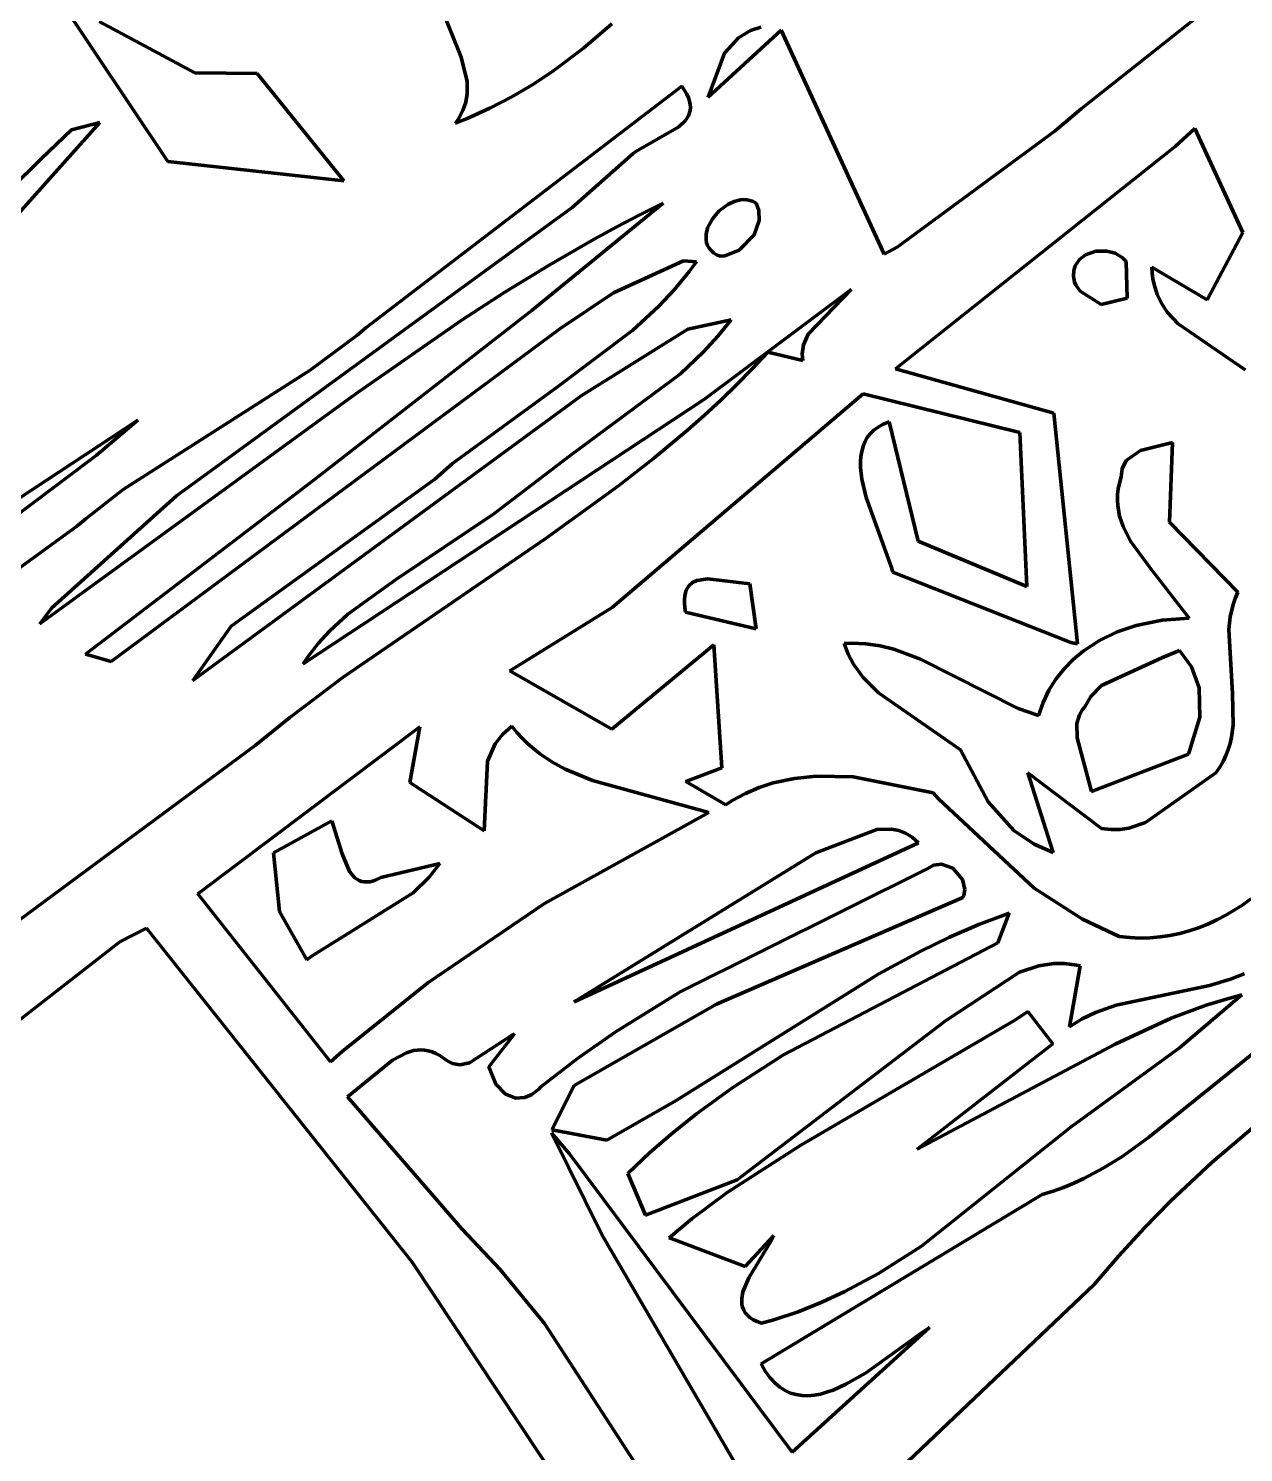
# Model space of a CAD drawing. Header units: millimetres. Extents: x 0 to 14.2, y 0 to 19.5.
# Drawn here: x 4.6 to 5.494, y 16.033 to 17.08 of the extents above; entities that cross this region are included whole.
import ezdxf

# ---------------------------------------------------------------- set-up
doc = ezdxf.new("R2010")
doc.units = ezdxf.units.MM
doc.layers.add('color#010101ff', color=7, linetype='CONTINUOUS', lineweight=100)
doc.layers.add('color#fdfdfdff', color=7, linetype='CONTINUOUS', lineweight=100)

msp = doc.modelspace()

# ---------------------------------------------------------------- linework, layer by layer
at = {"layer": 'color#010101ff'}
for p, q in [((4.5211, 17.254), (4.7027, 16.9823)), ((5.3745, 17.021), (5.6413, 17.2326)), ((4.9027, 17.0979), (4.9184, 17.059)), ((4.7225, 17.0473), (4.6521, 17.0852)), ((5.0084, 17.0656), (5.0292, 17.0834)), ((5.1001, 17.0294), (5.1537, 17.0789)), ((5.1311, 17.0785), (5.1224, 17.0732)), ((5.1387, 17.0811), (5.1311, 17.0785)), ((5.1537, 17.0789), (5.2296, 16.9141)), ((5.1224, 17.0732), (5.1121, 17.0618)), ((4.9184, 17.059), (4.9229, 17.041)), ((4.9866, 17.0492), (5.0084, 17.0656)), ((5.1121, 17.0618), (5.1001, 17.0294)), ((4.7685, 17.0469), (4.7225, 17.0473)), ((4.8322, 16.968), (4.7685, 17.0469)), ((4.9715, 17.0391), (4.9866, 17.0492)), ((5.0807, 17.0375), (4.8484, 16.86)), ((4.9229, 17.041), (4.9229, 17.0319)), ((4.9558, 17.0298), (4.9715, 17.0391)), ((5.0827, 17.0345), (5.0807, 17.0375)), ((5.0844, 17.0317), (5.0827, 17.0345)), ((4.9218, 17.0259), (4.9197, 17.0197)), ((4.9229, 17.0319), (4.9218, 17.0259)), ((4.9396, 17.0214), (4.9558, 17.0298)), ((5.0856, 17.0291), (5.0844, 17.0317)), ((5.0864, 17.0265), (5.0856, 17.0291)), ((5.0869, 17.0242), (5.0864, 17.0265)), ((5.0871, 17.0219), (5.0869, 17.0242)), ((4.9142, 17.0105), (4.9228, 17.0139)), ((4.9164, 17.0136), (4.9142, 17.0105)), ((4.9197, 17.0197), (4.9164, 17.0136)), ((4.9228, 17.0139), (4.9396, 17.0214)), ((5.0835, 17.0123), (5.0857, 17.0159)), ((5.0857, 17.0159), (5.0869, 17.0198)), ((5.0869, 17.0198), (5.0871, 17.0219)), ((5.3552, 17.0048), (5.3745, 17.021)), ((4.5569, 16.9038), (4.6526, 17.0109)), ((4.6319, 17.0054), (4.6096, 16.9841)), ((4.6526, 17.0109), (4.6319, 17.0054)), ((5.0468, 16.9896), (5.0786, 17.0077)), ((5.0786, 17.0077), (5.0835, 17.0123)), ((5.239, 16.9193), (5.3552, 17.0048)), ((5.4579, 17.0064), (5.4435, 16.9932)), ((5.4933, 16.9301), (5.4579, 17.0064)), ((5.4435, 16.9932), (5.2378, 16.8297)), ((4.6096, 16.9841), (4.5877, 16.9626)), ((4.7027, 16.9823), (4.8322, 16.968)), ((5, 16.9483), (5.0449, 16.9882)), ((5.0449, 16.9882), (5.0468, 16.9896)), ((4.9706, 16.8729), (5.067, 16.9517)), ((5.067, 16.9517), (5.0499, 16.9431)), ((5.1145, 16.9507), (5.1082, 16.946)), ((5.1191, 16.9529), (5.1145, 16.9507)), ((5.1238, 16.954), (5.1191, 16.9529)), ((5.1261, 16.9542), (5.1238, 16.954)), ((5.1285, 16.954), (5.1261, 16.9542)), ((5.1308, 16.9535), (5.1285, 16.954)), ((5.1331, 16.9527), (5.1308, 16.9535)), ((5.1353, 16.9515), (5.1331, 16.9527)), ((5.1374, 16.9462), (5.1353, 16.9515)), ((4.709, 16.7364), (5, 16.9483)), ((5.0499, 16.9431), (5.033, 16.9343)), ((5.1032, 16.9401), (5.0997, 16.9334)), ((5.1082, 16.946), (5.1032, 16.9401)), ((5.1377, 16.9389), (5.1374, 16.9462)), ((5.033, 16.9343), (5.0162, 16.9251)), ((5.0997, 16.9334), (5.0985, 16.9289)), ((5.1338, 16.9283), (5.1377, 16.9389)), ((5.4672, 16.8806), (5.4933, 16.9301)), ((5.0162, 16.9251), (4.9831, 16.9061)), ((5.0985, 16.9289), (5.0985, 16.9245)), ((5.0985, 16.9245), (5.0989, 16.9224)), ((5.0989, 16.9224), (5.0996, 16.9204)), ((5.0996, 16.9204), (5.1007, 16.9185)), ((5.1229, 16.9171), (5.1338, 16.9283)), ((5.2296, 16.9141), (5.239, 16.9193)), ((5.082, 16.9091), (5.0304, 16.8856)), ((5.0916, 16.9085), (5.082, 16.9091)), ((5.1007, 16.9185), (5.1022, 16.9167)), ((5.1022, 16.9167), (5.104, 16.9151)), ((5.104, 16.9151), (5.1062, 16.9137)), ((5.1062, 16.9137), (5.1088, 16.9125)), ((5.1088, 16.9125), (5.1124, 16.9128)), ((5.1124, 16.9128), (5.1229, 16.9171)), ((5.37, 16.9056), (5.3731, 16.9101)), ((5.3731, 16.9101), (5.3777, 16.9135)), ((5.3777, 16.9135), (5.3852, 16.9162)), ((5.3852, 16.9162), (5.3934, 16.9164)), ((5.3934, 16.9164), (5.3993, 16.9149)), ((5.3993, 16.9149), (5.4046, 16.9117)), ((5.4046, 16.9117), (5.4075, 16.9087)), ((5.4075, 16.9087), (5.4082, 16.8818)), ((4.9831, 16.9061), (4.9505, 16.8861)), ((5.0754, 16.8882), (5.0864, 16.9015)), ((5.0864, 16.9015), (5.0916, 16.9085)), ((5.3687, 16.898), (5.3689, 16.902)), ((5.3689, 16.902), (5.37, 16.9056)), ((5.4267, 16.9001), (5.4264, 16.9045)), ((5.4264, 16.9045), (5.4672, 16.8806)), ((5.4272, 16.8959), (5.4267, 16.9001)), ((5.0636, 16.8757), (5.0754, 16.8882)), ((5.2053, 16.888), (5.0975, 16.8074)), ((5.1736, 16.8552), (5.2053, 16.888)), ((5.3696, 16.8936), (5.3687, 16.898)), ((5.3705, 16.8913), (5.3696, 16.8936)), ((5.3737, 16.887), (5.3705, 16.8913)), ((5.428, 16.8919), (5.4272, 16.8959)), ((5.4304, 16.8844), (5.428, 16.8919)), ((4.9505, 16.8861), (4.9185, 16.8654)), ((5.0304, 16.8856), (4.991, 16.8592)), ((5.3892, 16.8772), (5.3737, 16.887)), ((5.4082, 16.8818), (5.3892, 16.8772)), ((5.4338, 16.8775), (5.4304, 16.8844)), ((5.438, 16.8713), (5.4338, 16.8775)), ((4.8094, 16.7474), (4.9706, 16.8729)), ((5.0446, 16.8582), (5.0636, 16.8757)), ((5.4457, 16.8628), (5.438, 16.8713)), ((4.991, 16.8592), (4.6611, 16.6145)), ((4.9185, 16.8654), (4.8401, 16.811)), ((4.8484, 16.86), (4.8418, 16.8544)), ((4.9892, 16.8166), (5.0446, 16.8582)), ((5.0851, 16.859), (5.0067, 16.81)), ((5.1169, 16.8659), (5.0851, 16.859)), ((5.1071, 16.8537), (5.1169, 16.8659)), ((5.495, 16.8291), (5.4457, 16.8628)), ((4.8418, 16.8544), (4.8074, 16.8287)), ((5.0966, 16.8422), (5.1071, 16.8537)), ((5.1692, 16.8407), (5.1701, 16.8474)), ((5.1701, 16.8474), (5.1736, 16.8552)), ((5.0798, 16.8261), (5.0966, 16.8422)), ((5.1327, 16.83), (5.1439, 16.8421)), ((5.1439, 16.8421), (5.1696, 16.8358)), ((5.1696, 16.8358), (5.1692, 16.8407)), ((4.8074, 16.8287), (4.6698, 16.7411)), ((4.9984, 16.7657), (5.0798, 16.8261)), ((5.1211, 16.8183), (5.1327, 16.83)), ((5.2378, 16.8297), (5.3544, 16.7971)), ((4.912, 16.7601), (4.9892, 16.8166)), ((5.1093, 16.8068), (5.1211, 16.8183)), ((4.8401, 16.811), (4.6086, 16.6423)), ((5.0067, 16.81), (4.7211, 16.6006)), ((5.0975, 16.8074), (4.8023, 16.613)), ((5.2141, 16.8113), (5.0296, 16.6543)), ((5.0973, 16.7957), (5.1093, 16.8068)), ((5.3292, 16.783), (5.2141, 16.8113)), ((5.085, 16.7848), (5.0973, 16.7957)), ((5.3544, 16.7971), (5.3716, 16.6276)), ((4.6805, 16.792), (4.4933, 16.6687)), ((4.65, 16.7661), (4.6805, 16.792)), ((5.0599, 16.7638), (5.085, 16.7848)), ((5.2193, 16.782), (5.222, 16.7847)), ((5.222, 16.7847), (5.2252, 16.787)), ((5.2252, 16.787), (5.2289, 16.789)), ((5.2289, 16.789), (5.2331, 16.7907)), ((5.2331, 16.7907), (5.2545, 16.7032)), ((5.213, 16.7691), (5.214, 16.7727)), ((5.214, 16.7727), (5.2153, 16.776)), ((5.2153, 16.776), (5.2171, 16.7792)), ((5.2171, 16.7792), (5.2193, 16.782)), ((5.3345, 16.6698), (5.3292, 16.783)), ((5.4181, 16.7697), (5.4416, 16.7756)), ((5.4416, 16.7756), (5.4395, 16.7171)), ((4.5754, 16.7101), (4.65, 16.7661)), ((4.9425, 16.7233), (4.9984, 16.7657)), ((5.0341, 16.7437), (5.0599, 16.7638)), ((5.2122, 16.7614), (5.2124, 16.7653)), ((5.2124, 16.7653), (5.213, 16.7691)), ((5.4046, 16.7562), (5.4076, 16.7623)), ((5.4076, 16.7623), (5.4181, 16.7697)), ((4.8991, 16.7487), (4.912, 16.7601)), ((5.2122, 16.7573), (5.2122, 16.7614)), ((5.2132, 16.7487), (5.2122, 16.7573)), ((5.4038, 16.7503), (5.4046, 16.7562)), ((4.6421, 16.6199), (4.8094, 16.7474)), ((4.7492, 16.6406), (4.8991, 16.7487)), ((4.9809, 16.7053), (5.0341, 16.7437)), ((5.2162, 16.7352), (5.2132, 16.7487)), ((5.4012, 16.7373), (5.4017, 16.7415)), ((5.4017, 16.7415), (5.4026, 16.7458)), ((5.4026, 16.7458), (5.4038, 16.7503)), ((4.6171, 16.6539), (4.709, 16.7364)), ((4.6698, 16.7411), (4.6427, 16.7198)), ((5.2307, 16.6952), (5.2162, 16.7352)), ((5.4011, 16.7332), (5.4012, 16.7373)), ((5.4014, 16.7292), (5.4011, 16.7332)), ((4.8702, 16.6746), (4.9425, 16.7233)), ((5.4027, 16.7214), (5.4014, 16.7292)), ((5.4052, 16.7139), (5.4027, 16.7214)), ((4.6356, 16.7139), (4.4702, 16.594)), ((4.6427, 16.7198), (4.6356, 16.7139)), ((5.4107, 16.7031), (5.4052, 16.7139)), ((5.4395, 16.7171), (5.4896, 16.6655)), ((4.8317, 16.6031), (4.9809, 16.7053)), ((5.2545, 16.7032), (5.3345, 16.6698)), ((5.4257, 16.6828), (5.4107, 16.7031)), ((5.2349, 16.6837), (5.2307, 16.6952)), ((5.236, 16.6803), (5.2349, 16.6837)), ((5.3667, 16.6286), (5.236, 16.6803)), ((5.4538, 16.6464), (5.4257, 16.6828)), ((4.835, 16.6493), (4.8702, 16.6746)), ((5.0839, 16.6671), (5.0858, 16.6703)), ((5.0858, 16.6703), (5.0885, 16.6726)), ((5.0885, 16.6726), (5.0918, 16.6741)), ((5.0918, 16.6741), (5.0998, 16.6753)), ((5.0998, 16.6753), (5.1307, 16.6718)), ((5.1307, 16.6718), (5.1355, 16.6386)), ((5.0826, 16.6603), (5.0828, 16.6628)), ((5.0826, 16.6575), (5.0826, 16.6603)), ((5.0829, 16.6543), (5.0826, 16.6575)), ((5.0828, 16.6628), (5.0833, 16.6651)), ((5.0833, 16.6651), (5.0839, 16.6671)), ((5.4877, 16.661), (5.4862, 16.6565)), ((5.4896, 16.6655), (5.4877, 16.661)), ((4.6086, 16.6423), (4.6171, 16.6539)), ((4.8215, 16.6369), (4.835, 16.6493)), ((5.0296, 16.6543), (4.9542, 16.6077)), ((5.0834, 16.6508), (5.0829, 16.6543)), ((5.1355, 16.6386), (5.0834, 16.6508)), ((5.484, 16.6474), (5.483, 16.6381)), ((5.4862, 16.6565), (5.484, 16.6474)), ((4.7211, 16.6006), (4.7492, 16.6406)), ((4.8132, 16.6279), (4.8215, 16.6369)), ((5.4009, 16.6364), (5.4148, 16.6412)), ((5.4148, 16.6412), (5.4341, 16.6451)), ((5.4341, 16.6451), (5.4538, 16.6464)), ((5.483, 16.6381), (5.4858, 16.5911)), ((4.8057, 16.6181), (4.8132, 16.6279)), ((5.0293, 16.5648), (5.1042, 16.6269)), ((5.1042, 16.6269), (5.1102, 16.5365)), ((5.2001, 16.6278), (5.2055, 16.6281)), ((5.2031, 16.6199), (5.2001, 16.6278)), ((5.2055, 16.6281), (5.2161, 16.6277)), ((5.2161, 16.6277), (5.2265, 16.6262)), ((5.2265, 16.6262), (5.2366, 16.6237)), ((5.3716, 16.6276), (5.3667, 16.6286)), ((5.3758, 16.6222), (5.3878, 16.6301)), ((5.3878, 16.6301), (5.4009, 16.6364)), ((4.6611, 16.6145), (4.6421, 16.6199)), ((4.8023, 16.613), (4.8057, 16.6181)), ((5.2069, 16.6126), (5.2031, 16.6199)), ((5.2366, 16.6237), (5.2562, 16.6164)), ((5.2562, 16.6164), (5.3281, 16.5801)), ((5.3618, 16.6093), (5.3685, 16.6161)), ((5.3685, 16.6161), (5.3758, 16.6222)), ((5.4338, 16.6173), (5.3893, 16.597)), ((5.4468, 16.6227), (5.4338, 16.6173)), ((5.4555, 16.6106), (5.4468, 16.6227)), ((4.9542, 16.6077), (5.0293, 16.5648)), ((5.214, 16.6029), (5.2069, 16.6126)), ((5.3558, 16.6017), (5.3618, 16.6093)), ((5.4611, 16.5952), (5.4555, 16.6106)), ((4.7923, 16.5735), (4.8317, 16.6031)), ((5.2253, 16.5916), (5.214, 16.6029)), ((5.3507, 16.5935), (5.3558, 16.6017)), ((5.3893, 16.597), (5.3815, 16.5889)), ((5.4617, 16.5738), (5.4611, 16.5952)), ((5.2856, 16.5496), (5.2253, 16.5916)), ((5.343, 16.5748), (5.3464, 16.5845)), ((5.3464, 16.5845), (5.3507, 16.5935)), ((5.3815, 16.5889), (5.3771, 16.5812)), ((5.4858, 16.5911), (5.4861, 16.5679)), ((5.3281, 16.5801), (5.343, 16.5748)), ((5.3732, 16.5753), (5.3712, 16.5691)), ((5.3755, 16.5793), (5.3732, 16.5753)), ((5.3771, 16.5812), (5.3755, 16.5793)), ((5.4533, 16.5466), (5.4617, 16.5738)), ((4.8881, 16.5667), (4.7248, 16.4437)), ((4.7668, 16.5528), (4.7923, 16.5735)), ((4.8806, 16.5257), (4.8881, 16.5667)), ((4.9556, 16.5671), (4.9487, 16.5609)), ((4.9594, 16.5625), (4.9556, 16.5671)), ((5.3712, 16.5691), (5.3714, 16.5584)), ((5.4861, 16.5679), (5.4849, 16.5589)), ((4.384, 16.2699), (4.7668, 16.5528)), ((4.9435, 16.554), (4.9377, 16.5414)), ((4.9487, 16.5609), (4.9435, 16.554)), ((4.9634, 16.5582), (4.9594, 16.5625)), ((4.9675, 16.5541), (4.9634, 16.5582)), ((4.9761, 16.547), (4.9675, 16.5541)), ((5.3714, 16.5584), (5.3821, 16.5191)), ((5.4839, 16.5544), (5.4825, 16.5499)), ((5.4849, 16.5589), (5.4839, 16.5544)), ((4.9852, 16.5408), (4.9761, 16.547)), ((5.306, 16.5114), (5.2856, 16.5496)), ((5.3821, 16.5191), (5.4533, 16.5466)), ((5.4809, 16.5455), (5.4788, 16.5412)), ((5.4825, 16.5499), (5.4809, 16.5455)), ((4.9377, 16.5414), (4.9354, 16.4901)), ((4.9948, 16.5355), (4.9852, 16.5408)), ((5.0149, 16.5271), (4.9948, 16.5355)), ((5.1102, 16.5365), (5.0836, 16.5264)), ((5.3894, 16.4919), (5.3351, 16.5327)), ((5.3351, 16.5327), (5.3534, 16.4757)), ((5.4735, 16.5327), (5.4217, 16.4962)), ((5.4764, 16.5369), (5.4735, 16.5327)), ((5.4788, 16.5412), (5.4764, 16.5369)), ((4.9354, 16.4901), (4.8806, 16.5257)), ((5.1006, 16.5036), (5.0149, 16.5271)), ((5.0836, 16.5264), (5.113, 16.5092)), ((5.1276, 16.5176), (5.1376, 16.522)), ((5.1376, 16.522), (5.1478, 16.5253)), ((5.1478, 16.5253), (5.1635, 16.5287)), ((5.1635, 16.5287), (5.1796, 16.5303)), ((5.1796, 16.5303), (5.2067, 16.5297)), ((5.2067, 16.5297), (5.2656, 16.518)), ((5.113, 16.5092), (5.1178, 16.5123)), ((5.1178, 16.5123), (5.1276, 16.5176)), ((5.2656, 16.518), (5.2696, 16.5136)), ((5.2696, 16.5136), (5.3399, 16.4479)), ((5.3249, 16.4904), (5.306, 16.5114)), ((4.9797, 16.4366), (5.1006, 16.5036)), ((4.7805, 16.4739), (4.8232, 16.4974)), ((4.8232, 16.4974), (4.8309, 16.4732)), ((5.2242, 16.4911), (5.1792, 16.4739)), ((5.235, 16.4913), (5.2242, 16.4911)), ((5.2402, 16.4903), (5.235, 16.4913)), ((5.2452, 16.4884), (5.2402, 16.4903)), ((5.3398, 16.4803), (5.3249, 16.4904)), ((5.3963, 16.491), (5.3894, 16.4919)), ((5.403, 16.4911), (5.3963, 16.491)), ((5.4094, 16.492), (5.403, 16.4911)), ((5.4217, 16.4962), (5.4094, 16.492)), ((5.0015, 16.3644), (5.2547, 16.4813)), ((5.2501, 16.4854), (5.2452, 16.4884)), ((5.2547, 16.4813), (5.2501, 16.4854)), ((5.3539, 16.4742), (5.3398, 16.4803)), ((4.7849, 16.4307), (4.7805, 16.4739)), ((4.8309, 16.4732), (4.8364, 16.4602)), ((5.1792, 16.4739), (5.0015, 16.3644)), ((5.3534, 16.4757), (5.3539, 16.4742)), ((4.8364, 16.4602), (4.8402, 16.4555)), ((4.8593, 16.4557), (4.9028, 16.4662)), ((4.9028, 16.4662), (4.895, 16.4561)), ((5.2617, 16.4624), (5.0796, 16.3718)), ((5.2658, 16.4649), (5.2617, 16.4624)), ((5.2716, 16.4657), (5.2658, 16.4649)), ((5.2801, 16.4626), (5.2716, 16.4657)), ((5.2872, 16.4544), (5.2801, 16.4626)), ((4.8402, 16.4555), (4.8434, 16.4535)), ((4.8434, 16.4535), (4.8452, 16.4529)), ((4.8452, 16.4529), (4.8471, 16.4525)), ((4.8471, 16.4525), (4.8492, 16.4525)), ((4.8492, 16.4525), (4.8514, 16.4527)), ((4.8514, 16.4527), (4.8539, 16.4533)), ((4.8539, 16.4533), (4.8565, 16.4543)), ((4.8565, 16.4543), (4.8593, 16.4557)), ((4.895, 16.4561), (4.883, 16.4445)), ((5.2889, 16.4471), (5.2872, 16.4544)), ((4.7248, 16.4437), (4.8223, 16.3203)), ((4.883, 16.4445), (4.8082, 16.3977)), ((5.1063, 16.3626), (5.2873, 16.441)), ((5.2873, 16.441), (5.288, 16.4425)), ((5.288, 16.4425), (5.2889, 16.4471)), ((5.3399, 16.4479), (5.3753, 16.4252)), ((5.4932, 16.4357), (5.4992, 16.44)), ((4.8048, 16.3952), (4.7849, 16.4307)), ((4.8938, 16.3784), (4.9797, 16.4366)), ((5.3214, 16.4297), (5.2992, 16.4213)), ((5.3131, 16.4078), (5.3214, 16.4297)), ((5.4742, 16.4246), (5.4807, 16.428)), ((5.4807, 16.428), (5.487, 16.4317)), ((5.487, 16.4317), (5.4932, 16.4357)), ((4.687, 16.4186), (4.6675, 16.4086)), ((4.8824, 16.1729), (4.687, 16.4186)), ((5.2992, 16.4213), (5.2776, 16.412)), ((5.3753, 16.4252), (5.4024, 16.4125)), ((5.4539, 16.4165), (5.4608, 16.4188)), ((5.4608, 16.4188), (5.4676, 16.4215)), ((5.4676, 16.4215), (5.4742, 16.4246)), ((4.6675, 16.4086), (4.5918, 16.3496)), ((5.1556, 16.3255), (5.3131, 16.4078)), ((5.2776, 16.412), (5.2565, 16.4017)), ((5.4024, 16.4125), (5.4101, 16.4117)), ((5.4101, 16.4117), (5.4176, 16.4113)), ((5.4176, 16.4113), (5.4251, 16.4115)), ((5.4251, 16.4115), (5.4324, 16.4121)), ((5.4324, 16.4121), (5.4397, 16.4131)), ((5.4397, 16.4131), (5.4469, 16.4146)), ((5.4469, 16.4146), (5.4539, 16.4165)), ((4.8082, 16.3977), (4.8048, 16.3952)), ((5.2565, 16.4017), (5.2256, 16.3851)), ((5.3291, 16.3861), (5.2747, 16.3504)), ((5.3432, 16.3909), (5.3291, 16.3861)), ((5.3543, 16.3926), (5.3432, 16.3909)), ((5.3619, 16.3926), (5.3543, 16.3926)), ((5.3696, 16.3917), (5.3619, 16.3926)), ((5.3658, 16.346), (5.3736, 16.3908)), ((5.3736, 16.3908), (5.3696, 16.3917)), ((4.831, 16.3279), (4.8938, 16.3784)), ((5.2256, 16.3851), (5.0766, 16.2918)), ((5.4688, 16.3764), (5.4002, 16.3619)), ((5.4843, 16.381), (5.4688, 16.3764)), ((5.4944, 16.385), (5.4843, 16.381)), ((5.0796, 16.3718), (5.0317, 16.3422)), ((5.4926, 16.3696), (5.4468, 16.3306)), ((5.4663, 16.3619), (5.4838, 16.3672)), ((5.4838, 16.3672), (5.4926, 16.3696)), ((5.0016, 16.3028), (5.1063, 16.3626)), ((5.3262, 16.3512), (5.3351, 16.3573)), ((5.3351, 16.3573), (5.3536, 16.3336)), ((5.385, 16.3565), (5.3752, 16.3518)), ((5.4002, 16.3619), (5.385, 16.3565)), ((5.4407, 16.3523), (5.4663, 16.3619)), ((5.2747, 16.3504), (5.1214, 16.2336)), ((5.1683, 16.2589), (5.3262, 16.3512)), ((5.3752, 16.3518), (5.3658, 16.346)), ((5.3993, 16.3333), (5.4407, 16.3523)), ((4.9561, 16.3402), (4.9245, 16.3195)), ((4.9388, 16.3167), (4.9577, 16.3409)), ((4.9577, 16.3409), (4.9561, 16.3402)), ((5.0317, 16.3422), (5.0039, 16.3228)), ((5.3536, 16.3336), (5.2537, 16.2561)), ((5.2537, 16.2561), (5.3993, 16.3333)), ((4.8223, 16.3203), (4.831, 16.3279)), ((4.8781, 16.3269), (4.8679, 16.3215)), ((4.8833, 16.3285), (4.8781, 16.3269)), ((4.8887, 16.329), (4.8833, 16.3285)), ((4.8914, 16.3289), (4.8887, 16.329)), ((4.8942, 16.3284), (4.8914, 16.3289)), ((4.897, 16.3276), (4.8942, 16.3284)), ((4.8998, 16.3265), (4.897, 16.3276)), ((4.9027, 16.325), (4.8998, 16.3265)), ((4.9055, 16.3231), (4.9027, 16.325)), ((4.9085, 16.3207), (4.9055, 16.3231)), ((5.0039, 16.3228), (4.9771, 16.3018)), ((5.1183, 16.3015), (5.1556, 16.3255)), ((5.4468, 16.3306), (5.3671, 16.2724)), ((5.424, 16.2646), (5.5066, 16.331)), ((4.8679, 16.3215), (4.8348, 16.2945)), ((4.9121, 16.319), (4.9085, 16.3207)), ((4.9175, 16.3181), (4.9121, 16.319)), ((4.9245, 16.3195), (4.9175, 16.3181)), ((4.9438, 16.3039), (4.9388, 16.3167)), ((4.9511, 16.2965), (4.9438, 16.3039)), ((4.9771, 16.3018), (4.9755, 16.3001)), ((4.985, 16.2704), (5.0016, 16.3028)), ((5.0914, 16.2821), (5.1183, 16.3015)), ((4.8348, 16.2945), (4.9188, 16.1975)), ((4.9587, 16.2936), (4.9511, 16.2965)), ((4.9653, 16.294), (4.9587, 16.2936)), ((4.9704, 16.2962), (4.9653, 16.294)), ((4.9755, 16.3001), (4.9704, 16.2962)), ((5.0766, 16.2918), (5.0256, 16.2628)), ((5.074, 16.2682), (5.0914, 16.2821)), ((5.5128, 16.2821), (5.4705, 16.2463)), ((5.0256, 16.2628), (4.985, 16.2704)), ((5.3671, 16.2724), (5.2569, 16.1847)), ((5.0221, 16.1928), (4.9848, 16.268)), ((4.9848, 16.268), (4.9982, 16.2527)), ((5.0572, 16.2537), (5.074, 16.2682)), ((5.4043, 16.2505), (5.424, 16.2646)), ((4.9982, 16.2527), (5.1619, 16.0333)), ((5.041, 16.2383), (5.0572, 16.2537)), ((5.1141, 16.2241), (5.1683, 16.2589)), ((5.3906, 16.242), (5.4043, 16.2505)), ((5.3764, 16.2345), (5.3906, 16.242)), ((5.4705, 16.2463), (5.4402, 16.2179)), ((5.0539, 16.2075), (5.041, 16.2383)), ((5.1214, 16.2336), (5.0539, 16.2075)), ((5.3614, 16.228), (5.369, 16.2311)), ((5.369, 16.2311), (5.3764, 16.2345)), ((5.0881, 16.2048), (5.1141, 16.2241)), ((5.139, 16.0983), (5.3457, 16.2227)), ((5.3457, 16.2227), (5.3537, 16.2252)), ((5.3537, 16.2252), (5.3614, 16.228)), ((5.4402, 16.2179), (5.4208, 16.1981)), ((4.9188, 16.1975), (4.9471, 16.1676)), ((5.0714, 16.191), (5.0881, 16.2048)), ((5.4208, 16.1981), (5.402, 16.1777)), ((5.1332, 16.0025), (5.0221, 16.1928)), ((5.0729, 16.1905), (5.0714, 16.191)), ((5.1273, 16.1698), (5.0729, 16.1905)), ((5.1485, 16.1927), (5.1273, 16.1698)), ((5.13, 16.1614), (5.1465, 16.1886)), ((5.1465, 16.1886), (5.1485, 16.1927)), ((5.2569, 16.1847), (5.2253, 16.1647)), ((5.402, 16.1777), (5.3839, 16.1566)), ((5.0222, 15.9622), (4.8824, 16.1729)), ((4.9471, 16.1676), (4.9798, 16.1279)), ((5.1257, 16.1512), (5.13, 16.1614)), ((5.2253, 16.1647), (5.2006, 16.1514)), ((5.3839, 16.1566), (5.247, 16.0264)), ((5.1248, 16.1464), (5.1257, 16.1512)), ((5.1249, 16.1419), (5.1248, 16.1464)), ((5.2006, 16.1514), (5.1837, 16.1436)), ((5.1254, 16.1398), (5.1249, 16.1419)), ((5.1262, 16.1377), (5.1254, 16.1398)), ((5.1273, 16.1358), (5.1262, 16.1377)), ((5.1289, 16.134), (5.1273, 16.1358)), ((5.1308, 16.1323), (5.1289, 16.134)), ((5.1663, 16.1366), (5.1485, 16.1307)), ((5.1837, 16.1436), (5.1663, 16.1366)), ((4.9798, 16.1279), (5.0919, 15.9551)), ((5.1332, 16.1307), (5.1308, 16.1323)), ((5.1361, 16.1293), (5.1332, 16.1307)), ((5.1394, 16.1281), (5.1361, 16.1293)), ((5.1485, 16.1307), (5.1394, 16.1281)), ((5.1619, 16.0333), (5.2628, 16.125)), ((5.2628, 16.125), (5.2553, 16.1198)), ((5.2472, 16.1139), (5.2157, 16.0914)), ((5.2553, 16.1198), (5.2472, 16.1139)), ((5.1421, 16.0928), (5.139, 16.0983)), ((5.1455, 16.0882), (5.1421, 16.0928)), ((5.149, 16.0843), (5.1455, 16.0882)), ((5.1528, 16.0811), (5.149, 16.0843)), ((5.2014, 16.0832), (5.1919, 16.0789)), ((5.2157, 16.0914), (5.2014, 16.0832)), ((5.1566, 16.0786), (5.1528, 16.0811)), ((5.1607, 16.0768), (5.1566, 16.0786)), ((5.1648, 16.0756), (5.1607, 16.0768)), ((5.1691, 16.075), (5.1648, 16.0756)), ((5.1735, 16.0748), (5.1691, 16.075)), ((5.178, 16.0752), (5.1735, 16.0748)), ((5.1826, 16.076), (5.178, 16.0752)), ((5.1872, 16.0773), (5.1826, 16.076)), ((5.1919, 16.0789), (5.1872, 16.0773))]:
    msp.add_line(p, q, dxfattribs=at)
at = {"layer": 'color#fdfdfdff'}
for p, q in [((4.7027, 16.9823), (4.5211, 17.254)), ((5.6413, 17.2326), (5.3745, 17.021)), ((4.9184, 17.059), (4.9027, 17.0979)), ((4.6521, 17.0852), (4.7225, 17.0473)), ((5.0292, 17.0834), (5.0084, 17.0656)), ((5.1537, 17.0789), (5.1001, 17.0294)), ((5.1224, 17.0732), (5.1311, 17.0785)), ((5.1311, 17.0785), (5.1387, 17.0811)), ((5.2296, 16.9141), (5.1537, 17.0789)), ((5.1121, 17.0618), (5.1224, 17.0732)), ((4.9229, 17.041), (4.9184, 17.059)), ((5.0084, 17.0656), (4.9866, 17.0492)), ((5.1001, 17.0294), (5.1121, 17.0618)), ((4.7225, 17.0473), (4.7685, 17.0469)), ((4.7685, 17.0469), (4.8322, 16.968)), ((4.9866, 17.0492), (4.9715, 17.0391)), ((4.8484, 16.86), (5.0807, 17.0375)), ((4.9229, 17.0319), (4.9229, 17.041)), ((4.9715, 17.0391), (4.9558, 17.0298)), ((5.0807, 17.0375), (5.0827, 17.0345)), ((5.0827, 17.0345), (5.0844, 17.0317)), ((4.9197, 17.0197), (4.9218, 17.0259)), ((4.9218, 17.0259), (4.9229, 17.0319)), ((4.9558, 17.0298), (4.9396, 17.0214)), ((5.0844, 17.0317), (5.0856, 17.0291)), ((5.0856, 17.0291), (5.0864, 17.0265)), ((5.0864, 17.0265), (5.0869, 17.0242)), ((5.0869, 17.0242), (5.0871, 17.0219)), ((4.9228, 17.0139), (4.9142, 17.0105)), ((4.9142, 17.0105), (4.9164, 17.0136)), ((4.9164, 17.0136), (4.9197, 17.0197)), ((4.9396, 17.0214), (4.9228, 17.0139)), ((5.0857, 17.0159), (5.0835, 17.0123)), ((5.0869, 17.0198), (5.0857, 17.0159)), ((5.0871, 17.0219), (5.0869, 17.0198)), ((5.3745, 17.021), (5.3552, 17.0048)), ((4.6526, 17.0109), (4.5569, 16.9038)), ((4.6096, 16.9841), (4.6319, 17.0054)), ((4.6319, 17.0054), (4.6526, 17.0109)), ((5.0786, 17.0077), (5.0468, 16.9896)), ((5.0835, 17.0123), (5.0786, 17.0077)), ((5.3552, 17.0048), (5.239, 16.9193)), ((5.4435, 16.9932), (5.4579, 17.0064)), ((5.4579, 17.0064), (5.4933, 16.9301)), ((5.2378, 16.8297), (5.4435, 16.9932)), ((4.5877, 16.9626), (4.6096, 16.9841)), ((4.8322, 16.968), (4.7027, 16.9823)), ((5.0449, 16.9882), (5, 16.9483)), ((5.0468, 16.9896), (5.0449, 16.9882)), ((5.067, 16.9517), (4.9706, 16.8729)), ((5.0499, 16.9431), (5.067, 16.9517)), ((5.1082, 16.946), (5.1145, 16.9507)), ((5.1145, 16.9507), (5.1191, 16.9529)), ((5.1191, 16.9529), (5.1238, 16.954)), ((5.1238, 16.954), (5.1261, 16.9542)), ((5.1261, 16.9542), (5.1285, 16.954)), ((5.1285, 16.954), (5.1308, 16.9535)), ((5.1308, 16.9535), (5.1331, 16.9527)), ((5.1331, 16.9527), (5.1353, 16.9515)), ((5.1353, 16.9515), (5.1374, 16.9462)), ((5, 16.9483), (4.709, 16.7364)), ((5.033, 16.9343), (5.0499, 16.9431)), ((5.0997, 16.9334), (5.1032, 16.9401)), ((5.1032, 16.9401), (5.1082, 16.946)), ((5.1374, 16.9462), (5.1377, 16.9389)), ((5.0162, 16.9251), (5.033, 16.9343)), ((5.0985, 16.9289), (5.0997, 16.9334)), ((5.1377, 16.9389), (5.1338, 16.9283)), ((5.4933, 16.9301), (5.4672, 16.8806)), ((4.9831, 16.9061), (5.0162, 16.9251)), ((5.0985, 16.9245), (5.0985, 16.9289)), ((5.0989, 16.9224), (5.0985, 16.9245)), ((5.0996, 16.9204), (5.0989, 16.9224)), ((5.1007, 16.9185), (5.0996, 16.9204)), ((5.1338, 16.9283), (5.1229, 16.9171)), ((5.239, 16.9193), (5.2296, 16.9141)), ((5.0304, 16.8856), (5.082, 16.9091)), ((5.082, 16.9091), (5.0916, 16.9085)), ((5.1022, 16.9167), (5.1007, 16.9185)), ((5.104, 16.9151), (5.1022, 16.9167)), ((5.1062, 16.9137), (5.104, 16.9151)), ((5.1088, 16.9125), (5.1062, 16.9137)), ((5.1124, 16.9128), (5.1088, 16.9125)), ((5.1229, 16.9171), (5.1124, 16.9128)), ((5.3731, 16.9101), (5.37, 16.9056)), ((5.3777, 16.9135), (5.3731, 16.9101)), ((5.3852, 16.9162), (5.3777, 16.9135)), ((5.3934, 16.9164), (5.3852, 16.9162)), ((5.3993, 16.9149), (5.3934, 16.9164)), ((5.4046, 16.9117), (5.3993, 16.9149)), ((5.4075, 16.9087), (5.4046, 16.9117)), ((5.4082, 16.8818), (5.4075, 16.9087)), ((4.9505, 16.8861), (4.9831, 16.9061)), ((5.0864, 16.9015), (5.0754, 16.8882)), ((5.0916, 16.9085), (5.0864, 16.9015)), ((5.3689, 16.902), (5.3687, 16.898)), ((5.37, 16.9056), (5.3689, 16.902)), ((5.4672, 16.8806), (5.4264, 16.9045)), ((5.4264, 16.9045), (5.4267, 16.9001)), ((5.4267, 16.9001), (5.4272, 16.8959)), ((5.0754, 16.8882), (5.0636, 16.8757)), ((5.0975, 16.8074), (5.2053, 16.888)), ((5.2053, 16.888), (5.1736, 16.8552)), ((5.3687, 16.898), (5.3696, 16.8936)), ((5.3696, 16.8936), (5.3705, 16.8913)), ((5.3705, 16.8913), (5.3737, 16.887)), ((5.4272, 16.8959), (5.428, 16.8919)), ((5.428, 16.8919), (5.4304, 16.8844)), ((4.9185, 16.8654), (4.9505, 16.8861)), ((4.991, 16.8592), (5.0304, 16.8856)), ((5.3737, 16.887), (5.3892, 16.8772)), ((5.3892, 16.8772), (5.4082, 16.8818)), ((5.4304, 16.8844), (5.4338, 16.8775)), ((5.4338, 16.8775), (5.438, 16.8713)), ((4.9706, 16.8729), (4.8094, 16.7474)), ((5.0636, 16.8757), (5.0446, 16.8582)), ((5.438, 16.8713), (5.4457, 16.8628)), ((4.6611, 16.6145), (4.991, 16.8592)), ((4.8401, 16.811), (4.9185, 16.8654)), ((4.8418, 16.8544), (4.8484, 16.86)), ((5.0446, 16.8582), (4.9892, 16.8166)), ((5.0067, 16.81), (5.0851, 16.859)), ((5.0851, 16.859), (5.1169, 16.8659)), ((5.1169, 16.8659), (5.1071, 16.8537)), ((5.4457, 16.8628), (5.495, 16.8291)), ((4.8074, 16.8287), (4.8418, 16.8544)), ((5.1071, 16.8537), (5.0966, 16.8422)), ((5.1701, 16.8474), (5.1692, 16.8407)), ((5.1736, 16.8552), (5.1701, 16.8474)), ((5.0966, 16.8422), (5.0798, 16.8261)), ((5.1439, 16.8421), (5.1327, 16.83)), ((5.1696, 16.8358), (5.1439, 16.8421)), ((5.1692, 16.8407), (5.1696, 16.8358)), ((4.6698, 16.7411), (4.8074, 16.8287)), ((5.0798, 16.8261), (4.9984, 16.7657)), ((5.1327, 16.83), (5.1211, 16.8183)), ((5.3544, 16.7971), (5.2378, 16.8297)), ((4.9892, 16.8166), (4.912, 16.7601)), ((5.1211, 16.8183), (5.1093, 16.8068)), ((4.6086, 16.6423), (4.8401, 16.811)), ((4.7211, 16.6006), (5.0067, 16.81)), ((4.8023, 16.613), (5.0975, 16.8074)), ((5.0296, 16.6543), (5.2141, 16.8113)), ((5.1093, 16.8068), (5.0973, 16.7957)), ((5.2141, 16.8113), (5.3292, 16.783)), ((5.0973, 16.7957), (5.085, 16.7848)), ((5.3716, 16.6276), (5.3544, 16.7971)), ((4.4933, 16.6687), (4.6805, 16.792)), ((4.6805, 16.792), (4.65, 16.7661)), ((5.085, 16.7848), (5.0599, 16.7638)), ((5.222, 16.7847), (5.2193, 16.782)), ((5.2252, 16.787), (5.222, 16.7847)), ((5.2289, 16.789), (5.2252, 16.787)), ((5.2331, 16.7907), (5.2289, 16.789)), ((5.2545, 16.7032), (5.2331, 16.7907)), ((5.214, 16.7727), (5.213, 16.7691)), ((5.2153, 16.776), (5.214, 16.7727)), ((5.2171, 16.7792), (5.2153, 16.776)), ((5.2193, 16.782), (5.2171, 16.7792)), ((5.3292, 16.783), (5.3345, 16.6698)), ((5.4416, 16.7756), (5.4181, 16.7697)), ((5.4395, 16.7171), (5.4416, 16.7756)), ((4.65, 16.7661), (4.5754, 16.7101)), ((4.9984, 16.7657), (4.9425, 16.7233)), ((5.0599, 16.7638), (5.0341, 16.7437)), ((5.2124, 16.7653), (5.2122, 16.7614)), ((5.213, 16.7691), (5.2124, 16.7653)), ((5.4076, 16.7623), (5.4046, 16.7562)), ((5.4181, 16.7697), (5.4076, 16.7623)), ((4.912, 16.7601), (4.8991, 16.7487)), ((5.2122, 16.7614), (5.2122, 16.7573)), ((5.2122, 16.7573), (5.2132, 16.7487)), ((5.4046, 16.7562), (5.4038, 16.7503)), ((4.8094, 16.7474), (4.6421, 16.6199)), ((4.8991, 16.7487), (4.7492, 16.6406)), ((5.0341, 16.7437), (4.9809, 16.7053)), ((5.2132, 16.7487), (5.2162, 16.7352)), ((5.4017, 16.7415), (5.4012, 16.7373)), ((5.4026, 16.7458), (5.4017, 16.7415)), ((5.4038, 16.7503), (5.4026, 16.7458)), ((4.709, 16.7364), (4.6171, 16.6539)), ((4.6427, 16.7198), (4.6698, 16.7411)), ((5.2162, 16.7352), (5.2307, 16.6952)), ((5.4012, 16.7373), (5.4011, 16.7332)), ((5.4011, 16.7332), (5.4014, 16.7292)), ((4.9425, 16.7233), (4.8702, 16.6746)), ((5.4014, 16.7292), (5.4027, 16.7214)), ((5.4027, 16.7214), (5.4052, 16.7139)), ((4.4702, 16.594), (4.6356, 16.7139)), ((4.6356, 16.7139), (4.6427, 16.7198)), ((5.4052, 16.7139), (5.4107, 16.7031)), ((5.4896, 16.6655), (5.4395, 16.7171)), ((4.9809, 16.7053), (4.8317, 16.6031)), ((5.3345, 16.6698), (5.2545, 16.7032)), ((5.4107, 16.7031), (5.4257, 16.6828)), ((5.2307, 16.6952), (5.2349, 16.6837)), ((5.2349, 16.6837), (5.236, 16.6803)), ((5.236, 16.6803), (5.3667, 16.6286)), ((5.4257, 16.6828), (5.4538, 16.6464)), ((4.8702, 16.6746), (4.835, 16.6493)), ((5.0858, 16.6703), (5.0839, 16.6671)), ((5.0885, 16.6726), (5.0858, 16.6703)), ((5.0918, 16.6741), (5.0885, 16.6726)), ((5.0998, 16.6753), (5.0918, 16.6741)), ((5.1307, 16.6718), (5.0998, 16.6753)), ((5.1355, 16.6386), (5.1307, 16.6718)), ((5.0828, 16.6628), (5.0826, 16.6603)), ((5.0826, 16.6603), (5.0826, 16.6575)), ((5.0826, 16.6575), (5.0829, 16.6543)), ((5.0833, 16.6651), (5.0828, 16.6628)), ((5.0839, 16.6671), (5.0833, 16.6651)), ((5.4862, 16.6565), (5.4877, 16.661)), ((5.4877, 16.661), (5.4896, 16.6655)), ((4.6171, 16.6539), (4.6086, 16.6423)), ((4.835, 16.6493), (4.8215, 16.6369)), ((4.9542, 16.6077), (5.0296, 16.6543)), ((5.0829, 16.6543), (5.0834, 16.6508)), ((5.0834, 16.6508), (5.1355, 16.6386)), ((5.483, 16.6381), (5.484, 16.6474)), ((5.484, 16.6474), (5.4862, 16.6565)), ((4.7492, 16.6406), (4.7211, 16.6006)), ((4.8215, 16.6369), (4.8132, 16.6279)), ((5.4148, 16.6412), (5.4009, 16.6364)), ((5.4341, 16.6451), (5.4148, 16.6412)), ((5.4538, 16.6464), (5.4341, 16.6451)), ((5.4858, 16.5911), (5.483, 16.6381)), ((4.8132, 16.6279), (4.8057, 16.6181)), ((5.1042, 16.6269), (5.0293, 16.5648)), ((5.1102, 16.5365), (5.1042, 16.6269)), ((5.2055, 16.6281), (5.2001, 16.6278)), ((5.2001, 16.6278), (5.2031, 16.6199)), ((5.2161, 16.6277), (5.2055, 16.6281)), ((5.2265, 16.6262), (5.2161, 16.6277)), ((5.2366, 16.6237), (5.2265, 16.6262)), ((5.3667, 16.6286), (5.3716, 16.6276)), ((5.3878, 16.6301), (5.3758, 16.6222)), ((5.4009, 16.6364), (5.3878, 16.6301)), ((4.6421, 16.6199), (4.6611, 16.6145)), ((4.8057, 16.6181), (4.8023, 16.613)), ((5.2031, 16.6199), (5.2069, 16.6126)), ((5.2562, 16.6164), (5.2366, 16.6237)), ((5.3281, 16.5801), (5.2562, 16.6164)), ((5.3685, 16.6161), (5.3618, 16.6093)), ((5.3758, 16.6222), (5.3685, 16.6161)), ((5.3893, 16.597), (5.4338, 16.6173)), ((5.4338, 16.6173), (5.4468, 16.6227)), ((5.4468, 16.6227), (5.4555, 16.6106)), ((5.0293, 16.5648), (4.9542, 16.6077)), ((5.2069, 16.6126), (5.214, 16.6029)), ((5.3618, 16.6093), (5.3558, 16.6017)), ((5.4555, 16.6106), (5.4611, 16.5952)), ((4.8317, 16.6031), (4.7923, 16.5735)), ((5.214, 16.6029), (5.2253, 16.5916)), ((5.3558, 16.6017), (5.3507, 16.5935)), ((5.3815, 16.5889), (5.3893, 16.597)), ((5.4611, 16.5952), (5.4617, 16.5738)), ((5.2253, 16.5916), (5.2856, 16.5496)), ((5.3464, 16.5845), (5.343, 16.5748)), ((5.3507, 16.5935), (5.3464, 16.5845)), ((5.3771, 16.5812), (5.3815, 16.5889)), ((5.4861, 16.5679), (5.4858, 16.5911)), ((5.343, 16.5748), (5.3281, 16.5801)), ((5.3712, 16.5691), (5.3732, 16.5753)), ((5.3732, 16.5753), (5.3755, 16.5793)), ((5.3755, 16.5793), (5.3771, 16.5812)), ((5.4617, 16.5738), (5.4533, 16.5466)), ((4.7248, 16.4437), (4.8881, 16.5667)), ((4.7923, 16.5735), (4.7668, 16.5528)), ((4.8881, 16.5667), (4.8806, 16.5257)), ((4.9487, 16.5609), (4.9556, 16.5671)), ((4.9556, 16.5671), (4.9594, 16.5625)), ((5.3714, 16.5584), (5.3712, 16.5691)), ((5.4849, 16.5589), (5.4861, 16.5679)), ((4.7668, 16.5528), (4.384, 16.2699)), ((4.9377, 16.5414), (4.9435, 16.554)), ((4.9435, 16.554), (4.9487, 16.5609)), ((4.9594, 16.5625), (4.9634, 16.5582)), ((4.9634, 16.5582), (4.9675, 16.5541)), ((4.9675, 16.5541), (4.9761, 16.547)), ((5.3821, 16.5191), (5.3714, 16.5584)), ((5.4825, 16.5499), (5.4839, 16.5544)), ((5.4839, 16.5544), (5.4849, 16.5589)), ((4.9761, 16.547), (4.9852, 16.5408)), ((5.2856, 16.5496), (5.306, 16.5114)), ((5.4533, 16.5466), (5.3821, 16.5191)), ((5.4788, 16.5412), (5.4809, 16.5455)), ((5.4809, 16.5455), (5.4825, 16.5499)), ((4.9354, 16.4901), (4.9377, 16.5414)), ((4.9852, 16.5408), (4.9948, 16.5355)), ((4.9948, 16.5355), (5.0149, 16.5271)), ((5.0836, 16.5264), (5.1102, 16.5365)), ((5.3534, 16.4757), (5.3351, 16.5327)), ((5.3351, 16.5327), (5.3894, 16.4919)), ((5.4217, 16.4962), (5.4735, 16.5327)), ((5.4735, 16.5327), (5.4764, 16.5369)), ((5.4764, 16.5369), (5.4788, 16.5412)), ((4.8806, 16.5257), (4.9354, 16.4901)), ((5.0149, 16.5271), (5.1006, 16.5036)), ((5.113, 16.5092), (5.0836, 16.5264)), ((5.1376, 16.522), (5.1276, 16.5176)), ((5.1478, 16.5253), (5.1376, 16.522)), ((5.1635, 16.5287), (5.1478, 16.5253)), ((5.1796, 16.5303), (5.1635, 16.5287)), ((5.2067, 16.5297), (5.1796, 16.5303)), ((5.2656, 16.518), (5.2067, 16.5297)), ((5.1178, 16.5123), (5.113, 16.5092)), ((5.1276, 16.5176), (5.1178, 16.5123)), ((5.2696, 16.5136), (5.2656, 16.518)), ((5.3399, 16.4479), (5.2696, 16.5136)), ((5.306, 16.5114), (5.3249, 16.4904)), ((5.1006, 16.5036), (4.9797, 16.4366)), ((4.8232, 16.4974), (4.7805, 16.4739)), ((4.8309, 16.4732), (4.8232, 16.4974)), ((5.1792, 16.4739), (5.2242, 16.4911)), ((5.2242, 16.4911), (5.235, 16.4913)), ((5.235, 16.4913), (5.2402, 16.4903)), ((5.2402, 16.4903), (5.2452, 16.4884)), ((5.3249, 16.4904), (5.3398, 16.4803)), ((5.3894, 16.4919), (5.3963, 16.491)), ((5.3963, 16.491), (5.403, 16.4911)), ((5.403, 16.4911), (5.4094, 16.492)), ((5.4094, 16.492), (5.4217, 16.4962)), ((5.2547, 16.4813), (5.0015, 16.3644)), ((5.2452, 16.4884), (5.2501, 16.4854)), ((5.2501, 16.4854), (5.2547, 16.4813)), ((5.3398, 16.4803), (5.3539, 16.4742)), ((4.7805, 16.4739), (4.7849, 16.4307)), ((4.8364, 16.4602), (4.8309, 16.4732)), ((5.0015, 16.3644), (5.1792, 16.4739)), ((5.3539, 16.4742), (5.3534, 16.4757)), ((4.8402, 16.4555), (4.8364, 16.4602)), ((4.9028, 16.4662), (4.8593, 16.4557)), ((4.895, 16.4561), (4.9028, 16.4662)), ((5.0796, 16.3718), (5.2617, 16.4624)), ((5.2617, 16.4624), (5.2658, 16.4649)), ((5.2658, 16.4649), (5.2716, 16.4657)), ((5.2716, 16.4657), (5.2801, 16.4626)), ((5.2801, 16.4626), (5.2872, 16.4544)), ((4.8434, 16.4535), (4.8402, 16.4555)), ((4.8452, 16.4529), (4.8434, 16.4535)), ((4.8471, 16.4525), (4.8452, 16.4529)), ((4.8492, 16.4525), (4.8471, 16.4525)), ((4.8514, 16.4527), (4.8492, 16.4525)), ((4.8539, 16.4533), (4.8514, 16.4527)), ((4.8565, 16.4543), (4.8539, 16.4533)), ((4.8593, 16.4557), (4.8565, 16.4543)), ((4.883, 16.4445), (4.895, 16.4561)), ((5.2872, 16.4544), (5.2889, 16.4471)), ((4.8223, 16.3203), (4.7248, 16.4437)), ((4.8082, 16.3977), (4.883, 16.4445)), ((5.2873, 16.441), (5.1063, 16.3626)), ((5.288, 16.4425), (5.2873, 16.441)), ((5.2889, 16.4471), (5.288, 16.4425)), ((5.3753, 16.4252), (5.3399, 16.4479)), ((5.4992, 16.44), (5.4932, 16.4357)), ((4.7849, 16.4307), (4.8048, 16.3952)), ((4.9797, 16.4366), (4.8938, 16.3784)), ((5.2992, 16.4213), (5.3214, 16.4297)), ((5.3214, 16.4297), (5.3131, 16.4078)), ((5.4807, 16.428), (5.4742, 16.4246)), ((5.487, 16.4317), (5.4807, 16.428)), ((5.4932, 16.4357), (5.487, 16.4317)), ((4.6675, 16.4086), (4.687, 16.4186)), ((4.687, 16.4186), (4.8824, 16.1729)), ((5.2776, 16.412), (5.2992, 16.4213)), ((5.4024, 16.4125), (5.3753, 16.4252)), ((5.4608, 16.4188), (5.4539, 16.4165)), ((5.4676, 16.4215), (5.4608, 16.4188)), ((5.4742, 16.4246), (5.4676, 16.4215)), ((4.5918, 16.3496), (4.6675, 16.4086)), ((5.3131, 16.4078), (5.1556, 16.3255)), ((5.2565, 16.4017), (5.2776, 16.412)), ((5.4101, 16.4117), (5.4024, 16.4125)), ((5.4176, 16.4113), (5.4101, 16.4117)), ((5.4251, 16.4115), (5.4176, 16.4113)), ((5.4324, 16.4121), (5.4251, 16.4115)), ((5.4397, 16.4131), (5.4324, 16.4121)), ((5.4469, 16.4146), (5.4397, 16.4131)), ((5.4539, 16.4165), (5.4469, 16.4146)), ((4.8048, 16.3952), (4.8082, 16.3977)), ((5.2256, 16.3851), (5.2565, 16.4017)), ((5.2747, 16.3504), (5.3291, 16.3861)), ((5.3291, 16.3861), (5.3432, 16.3909)), ((5.3432, 16.3909), (5.3543, 16.3926)), ((5.3543, 16.3926), (5.3619, 16.3926)), ((5.3619, 16.3926), (5.3696, 16.3917)), ((5.3736, 16.3908), (5.3658, 16.346)), ((5.3696, 16.3917), (5.3736, 16.3908)), ((4.8938, 16.3784), (4.831, 16.3279)), ((5.0766, 16.2918), (5.2256, 16.3851)), ((5.4002, 16.3619), (5.4688, 16.3764)), ((5.4688, 16.3764), (5.4843, 16.381)), ((5.4843, 16.381), (5.4944, 16.385)), ((5.0317, 16.3422), (5.0796, 16.3718)), ((5.4468, 16.3306), (5.4926, 16.3696)), ((5.4838, 16.3672), (5.4663, 16.3619)), ((5.4926, 16.3696), (5.4838, 16.3672)), ((5.1063, 16.3626), (5.0016, 16.3028)), ((5.3351, 16.3573), (5.3262, 16.3512)), ((5.3536, 16.3336), (5.3351, 16.3573)), ((5.3752, 16.3518), (5.385, 16.3565)), ((5.385, 16.3565), (5.4002, 16.3619)), ((5.4663, 16.3619), (5.4407, 16.3523)), ((5.1214, 16.2336), (5.2747, 16.3504)), ((5.3262, 16.3512), (5.1683, 16.2589)), ((5.3658, 16.346), (5.3752, 16.3518)), ((5.4407, 16.3523), (5.3993, 16.3333)), ((4.9245, 16.3195), (4.9561, 16.3402)), ((4.9577, 16.3409), (4.9388, 16.3167)), ((4.9561, 16.3402), (4.9577, 16.3409)), ((5.0039, 16.3228), (5.0317, 16.3422)), ((5.2537, 16.2561), (5.3536, 16.3336)), ((5.3993, 16.3333), (5.2537, 16.2561)), ((4.831, 16.3279), (4.8223, 16.3203)), ((4.8679, 16.3215), (4.8781, 16.3269)), ((4.8781, 16.3269), (4.8833, 16.3285)), ((4.8833, 16.3285), (4.8887, 16.329)), ((4.8887, 16.329), (4.8914, 16.3289)), ((4.8914, 16.3289), (4.8942, 16.3284)), ((4.8942, 16.3284), (4.897, 16.3276)), ((4.897, 16.3276), (4.8998, 16.3265)), ((4.8998, 16.3265), (4.9027, 16.325)), ((4.9027, 16.325), (4.9055, 16.3231)), ((4.9055, 16.3231), (4.9085, 16.3207)), ((4.9771, 16.3018), (5.0039, 16.3228)), ((5.1556, 16.3255), (5.1183, 16.3015)), ((5.3671, 16.2724), (5.4468, 16.3306)), ((5.5066, 16.331), (5.424, 16.2646)), ((4.8348, 16.2945), (4.8679, 16.3215)), ((4.9085, 16.3207), (4.9121, 16.319)), ((4.9121, 16.319), (4.9175, 16.3181)), ((4.9175, 16.3181), (4.9245, 16.3195)), ((4.9388, 16.3167), (4.9438, 16.3039)), ((4.9438, 16.3039), (4.9511, 16.2965)), ((4.9755, 16.3001), (4.9771, 16.3018)), ((5.0016, 16.3028), (4.985, 16.2704)), ((5.1183, 16.3015), (5.0914, 16.2821)), ((4.9188, 16.1975), (4.8348, 16.2945)), ((4.9511, 16.2965), (4.9587, 16.2936)), ((4.9587, 16.2936), (4.9653, 16.294)), ((4.9653, 16.294), (4.9704, 16.2962)), ((4.9704, 16.2962), (4.9755, 16.3001)), ((5.0256, 16.2628), (5.0766, 16.2918)), ((5.0914, 16.2821), (5.074, 16.2682)), ((5.4705, 16.2463), (5.5128, 16.2821)), ((4.985, 16.2704), (5.0256, 16.2628)), ((5.2569, 16.1847), (5.3671, 16.2724)), ((4.9982, 16.2527), (4.9848, 16.268)), ((4.9848, 16.268), (5.0221, 16.1928)), ((5.074, 16.2682), (5.0572, 16.2537)), ((5.424, 16.2646), (5.4043, 16.2505)), ((5.1619, 16.0333), (4.9982, 16.2527)), ((5.0572, 16.2537), (5.041, 16.2383)), ((5.1683, 16.2589), (5.1141, 16.2241)), ((5.4043, 16.2505), (5.3906, 16.242)), ((5.3906, 16.242), (5.3764, 16.2345)), ((5.4402, 16.2179), (5.4705, 16.2463)), ((5.041, 16.2383), (5.0539, 16.2075)), ((5.0539, 16.2075), (5.1214, 16.2336)), ((5.369, 16.2311), (5.3614, 16.228)), ((5.3764, 16.2345), (5.369, 16.2311)), ((5.1141, 16.2241), (5.0881, 16.2048)), ((5.3457, 16.2227), (5.139, 16.0983)), ((5.3537, 16.2252), (5.3457, 16.2227)), ((5.3614, 16.228), (5.3537, 16.2252)), ((5.4208, 16.1981), (5.4402, 16.2179)), ((4.9471, 16.1676), (4.9188, 16.1975)), ((5.0881, 16.2048), (5.0714, 16.191)), ((5.402, 16.1777), (5.4208, 16.1981)), ((5.0221, 16.1928), (5.1332, 16.0025)), ((5.0714, 16.191), (5.0729, 16.1905)), ((5.0729, 16.1905), (5.1273, 16.1698)), ((5.1273, 16.1698), (5.1485, 16.1927)), ((5.1465, 16.1886), (5.13, 16.1614)), ((5.1485, 16.1927), (5.1465, 16.1886)), ((5.2253, 16.1647), (5.2569, 16.1847)), ((5.3839, 16.1566), (5.402, 16.1777)), ((4.8824, 16.1729), (5.0222, 15.9622)), ((4.9798, 16.1279), (4.9471, 16.1676)), ((5.13, 16.1614), (5.1257, 16.1512)), ((5.2006, 16.1514), (5.2253, 16.1647)), ((5.247, 16.0264), (5.3839, 16.1566)), ((5.1257, 16.1512), (5.1248, 16.1464)), ((5.1248, 16.1464), (5.1249, 16.1419)), ((5.1837, 16.1436), (5.2006, 16.1514)), ((5.1249, 16.1419), (5.1254, 16.1398)), ((5.1254, 16.1398), (5.1262, 16.1377)), ((5.1262, 16.1377), (5.1273, 16.1358)), ((5.1273, 16.1358), (5.1289, 16.134)), ((5.1289, 16.134), (5.1308, 16.1323)), ((5.1485, 16.1307), (5.1663, 16.1366)), ((5.1663, 16.1366), (5.1837, 16.1436)), ((5.0919, 15.9551), (4.9798, 16.1279)), ((5.1308, 16.1323), (5.1332, 16.1307)), ((5.1332, 16.1307), (5.1361, 16.1293)), ((5.1361, 16.1293), (5.1394, 16.1281)), ((5.1394, 16.1281), (5.1485, 16.1307)), ((5.2628, 16.125), (5.1619, 16.0333)), ((5.2553, 16.1198), (5.2628, 16.125)), ((5.2157, 16.0914), (5.2472, 16.1139)), ((5.2472, 16.1139), (5.2553, 16.1198)), ((5.139, 16.0983), (5.1421, 16.0928)), ((5.1421, 16.0928), (5.1455, 16.0882)), ((5.1455, 16.0882), (5.149, 16.0843)), ((5.149, 16.0843), (5.1528, 16.0811)), ((5.1919, 16.0789), (5.2014, 16.0832)), ((5.2014, 16.0832), (5.2157, 16.0914)), ((5.1528, 16.0811), (5.1566, 16.0786)), ((5.1566, 16.0786), (5.1607, 16.0768)), ((5.1607, 16.0768), (5.1648, 16.0756)), ((5.1648, 16.0756), (5.1691, 16.075)), ((5.1691, 16.075), (5.1735, 16.0748)), ((5.1735, 16.0748), (5.178, 16.0752)), ((5.178, 16.0752), (5.1826, 16.076)), ((5.1826, 16.076), (5.1872, 16.0773)), ((5.1872, 16.0773), (5.1919, 16.0789))]:
    msp.add_line(p, q, dxfattribs=at)

doc.saveas('drawing.dxf')
